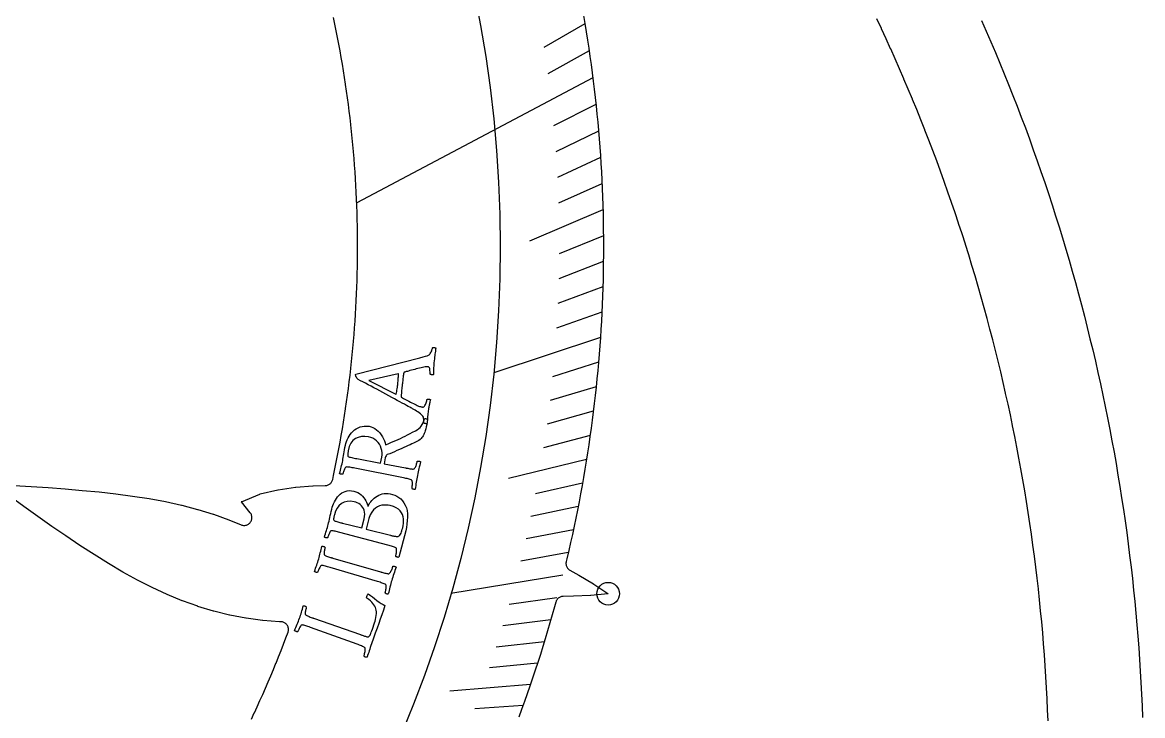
# Model space of a CAD drawing. Header units: millimetres. Extents: x -61 to 61, y -61 to 61.
# Drawn here: x 24.73 to 60.71, y 2.3 to 24.56 of the extents above; entities that cross this region are included whole.
import ezdxf

# ---------------------------------------------------------------- set-up
doc = ezdxf.new("R2010")
doc.units = ezdxf.units.MM
for name, color, linetype in [('CUT_INNER', 6, 'Continuous'), ('CUT_OUTER', 1, 'Continuous'), ('ENGRAVE', 7, 'Continuous'), ('ENGRAVE_FINE', 8, 'Continuous'), ('TEXT', 5, 'Continuous')]:
    doc.layers.add(name, color=color, linetype=linetype)

msp = doc.modelspace()

# ---------------------------------------------------------------- linework, layer by layer
at = {"layer": 'CUT_INNER'}
for points in [[(24.4639, 9.6869), (25.009, 9.6549), (25.0104, 9.6548), (25.5563, 9.617), (26.1023, 9.5753), (26.6472, 9.5292), (26.6486, 9.529), (27.1894, 9.4771), (27.1912, 9.4769), (27.7286, 9.417), (27.7311, 9.4167), (28.2643, 9.3467), (28.2672, 9.3463), (28.7954, 9.264), (28.799, 9.2634), (29.3213, 9.1666), (29.3254, 9.1658), (29.8411, 9.0522), (29.8457, 9.0511), (30.3541, 8.9188), (30.3592, 8.9174), (30.8597, 8.7643), (30.8651, 8.7625), (31.357, 8.5869), (31.3628, 8.5847), (31.7556, 8.4222), (31.7787, 8.414), (31.8025, 8.408), (31.8268, 8.4044), (31.8513, 8.4032), (31.8758, 8.4044), (31.9001, 8.4081), (31.9239, 8.414), (31.947, 8.4223), (31.9692, 8.4328), (31.9902, 8.4455), (32.0099, 8.4601), (32.0281, 8.4766), (32.0445, 8.4948), (32.0591, 8.5145), (32.0717, 8.5355), (32.0822, 8.5577), (32.0904, 8.5808), (32.0964, 8.6047), (32.1, 8.6289), (32.1012, 8.6534), (32.0999, 8.6779), (32.0963, 8.7022), (32.0903, 8.726), (32.082, 8.7491), (32.0715, 8.7713), (32.0589, 8.7923), (32.0443, 8.812), (31.7602, 9.1575), (31.7567, 9.1621), (31.7619, 9.1646), (32.3589, 9.4112), (32.3638, 9.413), (32.3688, 9.4143), (32.9366, 9.5438), (32.9461, 9.5456), (33.5029, 9.628), (33.5108, 9.6289), (34.0592, 9.6743), (34.0667, 9.6747), (34.4571, 9.6837), (34.4809, 9.6854), (34.5044, 9.6893), (34.5275, 9.6955), (34.5498, 9.7038), (34.5713, 9.7143), (34.5916, 9.7267), (34.6107, 9.741), (34.6283, 9.757), (34.6444, 9.7747), (34.6586, 9.7938), (34.671, 9.8142), (34.6814, 9.8357), (34.6897, 9.8581), (34.6958, 9.8811), (34.7231, 10.008), (34.7234, 10.0095), (34.7675, 10.2212), (34.7678, 10.2227), (34.8107, 10.4346), (34.811, 10.4361), (34.8525, 10.6484), (34.8528, 10.6499), (34.893, 10.8623), (34.8933, 10.8639), (34.9322, 11.0766), (34.9325, 11.0781), (34.9701, 11.291), (34.9704, 11.2925), (35.0067, 11.5057), (35.007, 11.5072), (35.042, 11.7206), (35.0422, 11.7221), (35.0759, 11.9357), (35.0761, 11.9373), (35.1085, 12.1511), (35.1088, 12.1526), (35.1398, 12.3666), (35.14, 12.3681), (35.1698, 12.5823), (35.17, 12.5838), (35.1985, 12.7982), (35.1987, 12.7997), (35.2258, 13.0142), (35.226, 13.0158), (35.2518, 13.2305), (35.252, 13.232), (35.2765, 13.4468), (35.2766, 13.4484), (35.2998, 13.6634), (35.3, 13.6649), (35.3218, 13.88), (35.322, 13.8816), (35.3425, 14.0968), (35.3426, 14.0984), (35.3619, 14.3137), (35.362, 14.3153), (35.3799, 14.5308), (35.38, 14.5323), (35.3966, 14.7479), (35.3967, 14.7495), (35.4119, 14.9652), (35.412, 14.9667), (35.426, 15.1825), (35.4261, 15.184), (35.4387, 15.3999), (35.4387, 15.4014), (35.45, 15.6174), (35.4501, 15.6189), (35.46, 15.8349), (35.4601, 15.8365), (35.4687, 16.0525), (35.4688, 16.0541), (35.4761, 16.2702), (35.4761, 16.2717), (35.4821, 16.4879), (35.4821, 16.4894), (35.4868, 16.7056), (35.4868, 16.7072), (35.4901, 16.9234), (35.4901, 16.9249), (35.4921, 17.1412), (35.4921, 17.1427), (35.4928, 17.3589), (35.4928, 17.3605), (35.4921, 17.5767), (35.4921, 17.5782), (35.4901, 17.7945), (35.4901, 17.796), (35.4868, 18.0122), (35.4868, 18.0138), (35.4821, 18.23), (35.4821, 18.2315), (35.4761, 18.4477), (35.4761, 18.4492), (35.4688, 18.6653), (35.4687, 18.6669), (35.4601, 18.8829), (35.46, 18.8845), (35.4501, 19.1005), (35.45, 19.102), (35.4387, 19.318), (35.4387, 19.3195), (35.4261, 19.5354), (35.426, 19.5369), (35.412, 19.7527), (35.4119, 19.7542), (35.3967, 19.9699), (35.3966, 19.9715), (35.38, 20.1871), (35.3799, 20.1886), (35.362, 20.4041), (35.3619, 20.4056), (35.3426, 20.621), (35.3425, 20.6226), (35.322, 20.8378), (35.3218, 20.8394), (35.3, 21.0545), (35.2998, 21.056), (35.2766, 21.271), (35.2765, 21.2726), (35.252, 21.4874), (35.2518, 21.4889), (35.226, 21.7036), (35.2258, 21.7052), (35.1987, 21.9197), (35.1985, 21.9212), (35.17, 22.1356), (35.1698, 22.1371), (35.14, 22.3513), (35.1398, 22.3528), (35.1088, 22.5668), (35.1085, 22.5683), (35.0761, 22.7821), (35.0759, 22.7837), (35.0422, 22.9973), (35.042, 22.9988), (35.007, 23.2122), (35.0067, 23.2137), (34.9704, 23.4269), (34.9701, 23.4284), (34.9325, 23.6413), (34.9322, 23.6428), (34.8933, 23.8555), (34.893, 23.8571), (34.8528, 24.0695), (34.8525, 24.071), (34.811, 24.2832), (34.8107, 24.2848), (34.7678, 24.4967), (34.7675, 24.4982), (34.7234, 24.7099)], [(42.7514, 24.7785), (42.7961, 24.5161), (42.8392, 24.2534), (42.8807, 23.9904), (42.9206, 23.7271), (42.9588, 23.4637), (42.9955, 23.2), (43.0305, 22.936), (43.0639, 22.6719), (43.0957, 22.4076), (43.1258, 22.143), (43.1544, 21.8783), (43.1813, 21.6135), (43.2066, 21.3484), (43.2302, 21.0832), (43.2523, 20.8179), (43.2727, 20.5524), (43.2915, 20.2869), (43.3086, 20.0212), (43.3241, 19.7554), (43.338, 19.4895), (43.3502, 19.2236), (43.3609, 18.9575), (43.3699, 18.6914), (43.3772, 18.4253), (43.3829, 18.1591), (43.387, 17.8929), (43.3895, 17.6267), (43.3903, 17.3605), (43.3895, 17.0942), (43.387, 16.828), (43.383, 16.5618), (43.3772, 16.2956), (43.3699, 16.0295), (43.3609, 15.7634), (43.3503, 15.4974), (43.3381, 15.2314), (43.3242, 14.9655), (43.3087, 14.6997), (43.2916, 14.434), (43.2728, 14.1685), (43.2524, 13.903), (43.2304, 13.6377), (43.2067, 13.3725), (43.1814, 13.1075), (43.1545, 12.8426), (43.126, 12.5779), (43.0959, 12.3134), (43.0641, 12.049), (43.0307, 11.7849), (42.9957, 11.521), (42.959, 11.2573), (42.9208, 10.9938), (42.8809, 10.7305), (42.8394, 10.4675), (42.7963, 10.2048), (42.7516, 9.9424), (42.7053, 9.6802), (42.6574, 9.4183), (42.6079, 9.1567), (42.5567, 8.8954), (42.504, 8.6345), (42.4496, 8.3738), (42.3937, 8.1135), (42.3362, 7.8536), (42.277, 7.594), (42.2163, 7.3348), (42.1939, 7.2415), (42.1893, 7.2172), (42.1871, 7.1925), (42.1874, 7.1678), (42.1901, 7.1432), (42.1953, 7.119), (42.2028, 7.0954), (42.2126, 7.0727), (42.2246, 7.0511), (42.2387, 7.0307), (42.2547, 7.0119), (42.2725, 6.9947), (42.2919, 6.9794), (42.3128, 6.966), (42.6004, 6.8014), (42.6016, 6.8007), (43.0726, 6.5244), (43.079, 6.5205), (43.5372, 6.2134), (43.5414, 6.2102), (43.5359, 6.2094), (42.9873, 6.1546), (42.9798, 6.1541), (42.4342, 6.1325), (42.4329, 6.1324), (42.0939, 6.1226), (42.0695, 6.1207), (42.0454, 6.1164), (42.0218, 6.1098), (41.9989, 6.1009), (41.9771, 6.0898), (41.9564, 6.0766), (41.9372, 6.0614), (41.9195, 6.0445), (41.9035, 6.0258), (41.8895, 6.0058), (41.8775, 5.9844), (41.8676, 5.962), (41.86, 5.9387), (41.8187, 5.7877), (41.7469, 5.5313), (41.6736, 5.2754), (41.5986, 5.0199), (41.5221, 4.7649), (41.4441, 4.5104), (41.3645, 4.2563), (41.2833, 4.0027), (41.2006, 3.7497), (41.1163, 3.4971), (41.0304, 3.2451), (40.9431, 2.9936), (40.8541, 2.7427), (40.7637, 2.4923), (40.6717, 2.2424)], [(57.6734, 2.125), (57.6593, 2.4773), (57.6592, 2.4788), (57.643, 2.8311), (57.6429, 2.8326), (57.6246, 3.1847), (57.6245, 3.1862), (57.6039, 3.5382), (57.6038, 3.5397), (57.5811, 3.8916), (57.581, 3.8931), (57.5562, 4.2448), (57.5561, 4.2464), (57.5291, 4.5979), (57.5289, 4.5994), (57.4998, 4.9508), (57.4996, 4.9523), (57.4683, 5.3035), (57.4682, 5.3051), (57.4347, 5.6561), (57.4345, 5.6576), (57.3989, 6.0084), (57.3987, 6.0099), (57.3609, 6.3604), (57.3608, 6.362), (57.3208, 6.7123), (57.3207, 6.7138), (57.2786, 7.0639), (57.2784, 7.0654), (57.2341, 7.4152), (57.2339, 7.4167), (57.1876, 7.7662), (57.1874, 7.7677), (57.1388, 8.117), (57.1386, 8.1185), (57.088, 8.4674), (57.0877, 8.4689), (57.0349, 8.8175), (57.0347, 8.8191), (56.9798, 9.1673), (56.9795, 9.1689), (56.9224, 9.5168), (56.9222, 9.5183), (56.863, 9.8659), (56.8627, 9.8674), (56.8014, 10.2146), (56.8011, 10.2161), (56.7376, 10.5629), (56.7373, 10.5644), (56.6717, 10.9109), (56.6714, 10.9124), (56.6037, 11.2584), (56.6034, 11.2599), (56.5336, 11.6055), (56.5333, 11.607), (56.4613, 11.9522), (56.461, 11.9537), (56.3869, 12.2984), (56.3866, 12.2999), (56.3104, 12.6441), (56.31, 12.6456), (56.2317, 12.9894), (56.2314, 12.9909), (56.151, 13.3342), (56.1506, 13.3357), (56.0681, 13.6785), (56.0677, 13.68), (55.9831, 14.0222), (55.9827, 14.0237), (55.896, 14.3655), (55.8956, 14.367), (55.8068, 14.7082), (55.8064, 14.7097), (55.7155, 15.0503), (55.7151, 15.0518), (55.6221, 15.3919), (55.6217, 15.3934), (55.5266, 15.7329), (55.5262, 15.7344), (55.4291, 16.0733), (55.4286, 16.0748), (55.3294, 16.4131), (55.329, 16.4146), (55.2276, 16.7523), (55.2272, 16.7538), (55.1238, 17.0909), (55.1234, 17.0923), (55.0179, 17.4288), (55.0174, 17.4302), (54.9099, 17.766), (54.9095, 17.7675), (54.7999, 18.1026), (54.7994, 18.1041), (54.6878, 18.4385), (54.6873, 18.44), (54.5736, 18.7737), (54.5731, 18.7752), (54.4574, 19.1082), (54.4569, 19.1097), (54.3391, 19.442), (54.3386, 19.4435), (54.2188, 19.7751), (54.2183, 19.7765), (54.0964, 20.1074), (54.0959, 20.1088), (53.972, 20.4389), (53.9715, 20.4404), (53.8456, 20.7697), (53.8451, 20.7712), (53.7172, 21.0997), (53.7166, 21.1012), (53.5867, 21.4289), (53.5861, 21.4304), (53.4542, 21.7573), (53.4536, 21.7587), (53.3197, 22.0849), (53.3191, 22.0863), (53.1832, 22.4117), (53.1826, 22.4131), (53.0447, 22.7376), (53.0441, 22.739), (52.9041, 23.0626), (52.9035, 23.064), (52.7616, 23.3868), (52.761, 23.3882), (52.6171, 23.7101), (52.6165, 23.7115), (52.4707, 24.0325), (52.47, 24.0339), (52.3222, 24.354), (52.3216, 24.3554), (52.1718, 24.6746)], [(32.0854, 2.1853), (32.1773, 2.381), (32.1779, 2.3824), (32.2686, 2.5788), (32.2692, 2.5801), (32.3587, 2.777), (32.3593, 2.7784), (32.4476, 2.9758), (32.4482, 2.9773), (32.5352, 3.1752), (32.5358, 3.1766), (32.6216, 3.3751), (32.6222, 3.3765), (32.7068, 3.5755), (32.7074, 3.577), (32.7908, 3.7765), (32.7914, 3.7779), (32.8735, 3.9779), (32.8741, 3.9794), (32.955, 4.1799), (32.9556, 4.1813), (33.0352, 4.3824), (33.0358, 4.3838), (33.1143, 4.5853), (33.1148, 4.5867), (33.192, 4.7887), (33.1926, 4.7902), (33.2604, 4.9709), (33.268, 4.9949), (33.2732, 5.0195), (33.2759, 5.0445), (33.276, 5.0697), (33.2737, 5.0948), (33.2688, 5.1195), (33.2614, 5.1435), (33.2517, 5.1668), (33.2397, 5.1889), (33.2255, 5.2097), (33.2093, 5.229), (33.1913, 5.2465), (33.1716, 5.2622), (33.1504, 5.2757), (33.1279, 5.2871), (33.1044, 5.2962), (33.0801, 5.3028), (33.0553, 5.307), (33.0302, 5.3087), (32.9965, 5.3092), (32.9891, 5.3095), (32.4501, 5.3501), (32.4429, 5.3509), (31.9145, 5.4214), (31.9076, 5.4226), (31.3892, 5.5215), (31.3825, 5.523), (30.8736, 5.6491), (30.8674, 5.6508), (30.3674, 5.8028), (30.3615, 5.8047), (29.8699, 5.9811), (29.8645, 5.9831), (29.3806, 6.1823), (29.3758, 6.1844), (28.8988, 6.4046), (28.8945, 6.4067), (28.4238, 6.6461), (28.4201, 6.6481), (27.9549, 6.9046), (27.9518, 6.9064), (27.4913, 7.1778), (27.4888, 7.1794), (27.0322, 7.4636), (27.0302, 7.4649), (26.5768, 7.7595), (26.5752, 7.7606), (26.1242, 8.0634), (26.123, 8.0642), (25.6743, 8.3731), (25.2255, 8.6874), (24.7781, 9.0055), (24.777, 9.0063), (24.3353, 9.3274)]]:
    msp.add_lwpolyline(points, dxfattribs=at)
at = {"layer": 'CUT_OUTER'}
msp.add_lwpolyline([(55.5379, 24.6191), (55.6879, 24.2779), (55.8359, 23.9357), (55.9817, 23.5927), (56.1254, 23.2487), (56.267, 22.9039), (56.4065, 22.5582), (56.5438, 22.2117), (56.679, 21.8643), (56.8121, 21.5161), (56.9431, 21.1671), (57.0719, 20.8174), (57.1985, 20.4668), (57.323, 20.1154), (57.4454, 19.7633), (57.5656, 19.4105), (57.6836, 19.0569), (57.7994, 18.7026), (57.9131, 18.3476), (58.0246, 17.9919), (58.1339, 17.6355), (58.241, 17.2785), (58.3459, 16.9208), (58.4487, 16.5625), (58.5492, 16.2035), (58.6475, 15.844), (58.7436, 15.4838), (58.8375, 15.1231), (58.9292, 14.7618), (59.0187, 14.3999), (59.1059, 14.0375), (59.1909, 13.6746), (59.2737, 13.3111), (59.3543, 12.9472), (59.4326, 12.5828), (59.5087, 12.2179), (59.5826, 11.8525), (59.6542, 11.4867), (59.7235, 11.1204), (59.7906, 10.7538), (59.8555, 10.3867), (59.9181, 10.0192), (59.9784, 9.6514), (60.0365, 9.2832), (60.0924, 8.9146), (60.1459, 8.5457), (60.1972, 8.1765), (60.2463, 7.807), (60.293, 7.4372), (60.3375, 7.0671), (60.3798, 6.6968), (60.4197, 6.3261), (60.4574, 5.9553), (60.4928, 5.5842), (60.5259, 5.2129), (60.5568, 4.8415), (60.5853, 4.4698), (60.6116, 4.098), (60.6356, 3.726), (60.6573, 3.3539), (60.6768, 2.9816), (60.6939, 2.6093), (60.7088, 2.2368)], dxfattribs=at)
at = {"layer": 'ENGRAVE'}
for points in [[(43.0505, 22.7793), (35.4649, 18.7655)], [(43.292, 14.441), (39.867, 13.2985)], [(42.086, 6.8011), (38.4941, 6.2206)]]:
    msp.add_lwpolyline(points, dxfattribs=at)
for centre, radius in [((0, 17.3597), 40.0734), ((43.5421, 6.21), 0.3645)]:
    msp.add_circle(centre, radius, dxfattribs=at)
at = {"layer": 'ENGRAVE_FINE'}
for points in [[(42.7972, 24.5091), (41.4788, 23.7541)], [(42.9331, 23.6422), (41.6003, 22.9083)], [(43.1499, 21.9207), (41.7899, 21.2298)], [(43.2317, 21.0668), (41.8586, 20.3977)], [(43.2961, 20.2179), (41.9105, 19.5709)], [(43.3435, 19.3744), (41.9457, 18.7496)], [(43.3743, 18.5365), (41.0207, 17.5307)], [(43.3889, 17.7045), (41.9681, 17.1248)], [(43.3876, 16.8788), (41.9559, 16.3218)], [(43.3708, 16.0594), (41.9286, 15.5254)], [(43.3388, 15.2467), (41.8867, 14.7359)], [(43.2308, 13.6423), (41.7599, 13.1781)], [(43.1554, 12.8509), (41.6759, 12.4103)], [(43.0663, 12.067), (41.5786, 11.6501)], [(42.9638, 11.2907), (41.4683, 10.8977)], [(42.8482, 10.5222), (40.3382, 9.9058)], [(42.7199, 9.7617), (41.2103, 9.4167)], [(42.5792, 9.0092), (41.0632, 8.6884)], [(42.4264, 8.2648), (40.9045, 7.9683)], [(42.2619, 7.5288), (40.7346, 7.2567)], [(41.899, 6.0819), (40.3622, 5.8588)], [(41.7013, 5.3712), (40.1604, 5.1728)], [(41.493, 4.6692), (39.9485, 4.4954)], [(41.2746, 3.9758), (39.727, 3.8267)], [(41.0462, 3.2912), (38.4567, 3.0835)], [(40.8083, 2.6153), (39.256, 2.5158)]]:
    msp.add_lwpolyline(points, dxfattribs=at)
at = {"layer": 'TEXT'}
for points in [[(37.2564, 12.151), (37.2509, 12.1541), (37.2345, 12.1633), (37.2071, 12.1786), (37.1687, 12.2), (37.1209, 12.2266), (37.0652, 12.2573), (37.0017, 12.2921), (36.9302, 12.3311), (36.8527, 12.3734), (36.7709, 12.4182), (36.6848, 12.4657), (36.5945, 12.5156), (36.5013, 12.5669), (36.4066, 12.6185), (36.3105, 12.6702), (36.2129, 12.7222), (36.1156, 12.7736), (36.0202, 12.8239), (35.9269, 12.8731), (35.8355, 12.921), (35.7478, 12.967), (35.6655, 13.01), (35.5885, 13.0502), (35.517, 13.0875), (35.5025, 13.0987), (35.4875, 13.1144), (35.4721, 13.1345), (35.4563, 13.159), (35.4424, 13.1839), (35.4329, 13.2054), (35.4278, 13.2233), (35.427, 13.2377), (35.4275, 13.2409), (35.4282, 13.2435), (35.429, 13.2453), (35.43, 13.2465), (35.4312, 13.2476), (35.4327, 13.2494), (35.4346, 13.2518), (35.4367, 13.2549), (37.4986, 13.7864), (37.6001, 13.8148), (37.676, 13.8365), (37.7264, 13.8514), (37.7511, 13.8596), (37.7724, 13.8696), (37.7927, 13.8844), (37.812, 13.9039), (37.8303, 13.9282), (37.847, 13.9549), (37.8615, 13.9819), (37.8739, 14.009), (37.8841, 14.0364), (37.8921, 14.0614), (37.8981, 14.0815), (37.9019, 14.0966), (37.9036, 14.1068), (37.915, 14.1124), (37.9288, 14.1154), (37.945, 14.1157), (37.9636, 14.1134), (37.9814, 14.1099), (37.9952, 14.1068), (38.0049, 14.104), (38.0105, 14.1015), (38.0021, 14.047), (37.9941, 13.9955), (37.9865, 13.9468), (37.9794, 13.901), (37.9726, 13.8544), (37.9661, 13.8035), (37.9598, 13.7481), (37.9537, 13.6883), (37.9479, 13.6252), (37.9432, 13.5676), (37.9398, 13.5155), (37.9376, 13.4689), (37.9357, 13.4222), (37.9335, 13.3699), (37.9309, 13.3121), (37.9278, 13.2486), (37.918, 13.243), (37.9057, 13.2398), (37.8907, 13.2391), (37.8731, 13.2409), (37.8557, 13.2446), (37.8414, 13.2497), (37.8301, 13.2562), (37.8218, 13.264), (37.8231, 13.2839), (37.8233, 13.3088), (37.8223, 13.3387), (37.8201, 13.3736), (37.8164, 13.4081), (37.8109, 13.437), (37.8035, 13.4602), (37.7944, 13.4777), (37.7861, 13.4854), (37.7747, 13.4914), (37.7603, 13.4958), (37.7428, 13.4986), (37.7225, 13.4991), (37.696, 13.497), (37.6633, 13.4925), (37.6243, 13.4855), (37.5807, 13.4765), (37.5344, 13.4662), (37.4853, 13.4544), (37.4333, 13.4414), (37.3804, 13.4276), (37.3281, 13.4139), (37.2766, 13.4001), (37.2258, 13.3862), (37.1775, 13.373), (37.1337, 13.3611), (37.0944, 13.3503), (37.0595, 13.3408), (37.0309, 13.3331), (37.0105, 13.3275), (36.9982, 13.3242), (36.9941, 13.3231), (36.9936, 13.3227), (36.992, 13.3214), (36.9894, 13.3193), (36.9857, 13.3164), (36.982, 13.3129), (36.9792, 13.3094), (36.9773, 13.3058), (36.9764, 13.3021), (36.9715, 13.2723), (36.9666, 13.2392), (36.9618, 13.2027), (36.9571, 13.1629), (36.9524, 13.1221), (36.9479, 13.0827), (36.9434, 13.0447), (36.9392, 13.0082), (36.938, 12.9988), (36.9369, 12.9893), (36.9358, 12.9799), (36.9347, 12.9705), (36.9336, 12.9613), (36.9326, 12.9526), (36.9316, 12.9443), (36.9306, 12.9365), (36.9242, 12.8821), (36.9184, 12.8319), (36.9134, 12.7859), (36.909, 12.7441), (36.905, 12.7015), (36.9009, 12.6532), (36.8967, 12.5992), (36.8925, 12.5394), (36.8926, 12.5372), (36.8933, 12.5345), (36.8947, 12.5312), (36.8967, 12.5274), (36.8987, 12.5237), (36.9002, 12.5212), (36.9011, 12.5196), (36.9014, 12.5191), (36.9059, 12.5167), (36.9194, 12.5095), (36.9419, 12.4976), (36.9734, 12.4808), (37.0111, 12.4607), (37.0522, 12.4387), (37.0966, 12.4147), (37.1443, 12.3888), (37.193, 12.3626), (37.2401, 12.3378), (37.2857, 12.3143), (37.3299, 12.2922), (37.3732, 12.2704), (37.4131, 12.2522), (37.4497, 12.2376), (37.4829, 12.2266), (37.5129, 12.2182), (37.5397, 12.2115), (37.5633, 12.2064), (37.5838, 12.203), (37.6041, 12.204), (37.6232, 12.2127), (37.6413, 12.2292), (37.6582, 12.2535), (37.6735, 12.282), (37.6867, 12.3113), (37.6978, 12.3414), (37.7069, 12.3723), (37.714, 12.4006), (37.7193, 12.423), (37.7229, 12.4396), (37.7248, 12.4502), (37.7311, 12.4531), (37.7413, 12.4549), (37.7555, 12.4558), (37.7737, 12.4556), (37.7924, 12.4544), (37.8084, 12.4521), (37.8216, 12.4487), (37.8319, 12.4442), (37.8254, 12.409), (37.8192, 12.3766), (37.8134, 12.3468), (37.8078, 12.3197), (37.8025, 12.2939), (37.7971, 12.2681), (37.7916, 12.2423), (37.7862, 12.2165), (37.7807, 12.1886), (37.7751, 12.1566), (37.7694, 12.1204), (37.7635, 12.0801), (37.7581, 12.0393), (37.7535, 12.0019), (37.7498, 11.9678), (37.7471, 11.9369), (37.7448, 11.9077), (37.7425, 11.8786), (37.7402, 11.8494), (37.7379, 11.8202), (37.7352, 11.7891), (37.732, 11.7542), (37.7281, 11.7154), (37.7237, 11.6727), (37.7174, 11.6702), (37.7072, 11.6693), (37.6932, 11.6699), (37.6753, 11.6721), (37.6568, 11.6754), (37.6411, 11.6793), (37.6281, 11.6837), (37.6179, 11.6887), (37.6199, 11.7091), (37.6206, 11.7359), (37.6201, 11.7689), (37.6183, 11.8083), (37.6141, 11.8476), (37.6062, 11.8802), (37.5946, 11.9063), (37.5795, 11.9258), (37.5465, 11.9588), (37.511, 11.9899), (37.4731, 12.0191), (37.4327, 12.0464), (37.3905, 12.0728), (37.347, 12.099), (37.3023, 12.125), (37.2564, 12.151)], [(35.8598, 13.0574), (36.7212, 12.6152), (36.7217, 12.6152), (36.7232, 12.6154), (36.7256, 12.6157), (36.729, 12.6161), (36.7325, 12.6167), (36.735, 12.6177), (36.7366, 12.619), (36.7373, 12.6207), (36.7439, 12.6579), (36.7507, 12.6986), (36.7576, 12.7429), (36.7646, 12.7907), (36.7713, 12.8379), (36.7771, 12.8802), (36.782, 12.9176), (36.786, 12.9501), (36.7908, 12.9922), (36.7948, 13.0323), (36.7981, 13.0704), (36.8006, 13.1064), (36.8028, 13.1422), (36.8051, 13.1796), (36.8076, 13.2187), (36.8103, 13.2595), (36.81, 13.2629), (36.8086, 13.2658), (36.8058, 13.2682), (36.8018, 13.2699), (36.7977, 13.2712), (36.7948, 13.2721), (36.7931, 13.2727), (36.7925, 13.2728)], [(35.102, 10.9777), (35.1154, 11.0368), (35.134, 11.0959), (35.1579, 11.1551), (35.1869, 11.2143), (35.2207, 11.272), (35.2587, 11.3264), (35.3008, 11.3778), (35.3472, 11.4259), (35.3977, 11.4696), (35.4523, 11.5073), (35.5109, 11.5392), (35.5736, 11.5652), (35.6401, 11.5837), (35.7103, 11.5934), (35.7841, 11.5941), (35.8615, 11.5859), (35.9263, 11.5709), (35.9888, 11.547), (36.0488, 11.5143), (36.1064, 11.4727), (36.1604, 11.4243), (36.2098, 11.3714), (36.2545, 11.3138), (36.2944, 11.2517), (36.3286, 11.1871), (36.3558, 11.1225), (36.3761, 11.0577), (36.3896, 10.9928), (36.4772, 11.0268), (36.5614, 11.0608), (36.642, 11.0945), (36.7192, 11.1281), (36.7946, 11.1622), (36.8699, 11.1974), (36.9451, 11.2338), (37.0202, 11.2713), (37.0972, 11.3107), (37.1781, 11.3525), (37.263, 11.3968), (37.3519, 11.4437), (37.4079, 11.4768), (37.4575, 11.5127), (37.5007, 11.5514), (37.5376, 11.5929), (37.5692, 11.64), (37.5966, 11.6953), (37.6199, 11.7589), (37.639, 11.8308), (37.6492, 11.8357), (37.6622, 11.8372), (37.6781, 11.8354), (37.6969, 11.8302), (37.715, 11.8238), (37.729, 11.8186), (37.7387, 11.8144), (37.7443, 11.8114), (37.7301, 11.7211), (37.7152, 11.639), (37.6997, 11.5652), (37.6836, 11.4996), (37.6676, 11.4424), (37.652, 11.3937), (37.6371, 11.3536), (37.6227, 11.322), (37.6107, 11.3023), (37.5959, 11.2791), (37.5784, 11.2524), (37.5581, 11.2222), (37.5333, 11.1911), (37.5022, 11.1616), (37.4647, 11.1336), (37.421, 11.1072), (37.4001, 11.0965), (37.3713, 11.0822), (37.3346, 11.0644), (37.2901, 11.043), (37.239, 11.0189), (37.1827, 10.9928), (37.1212, 10.9648), (37.0544, 10.9349), (36.9839, 10.9036), (36.911, 10.8714), (36.8357, 10.8384), (36.7579, 10.8045), (36.6795, 10.7706), (36.6018, 10.7378), (36.5251, 10.706), (36.4491, 10.6751), (36.4261, 10.6606), (36.4074, 10.6385), (36.3932, 10.609), (36.3834, 10.5719), (36.3476, 10.3825), (37.0306, 10.2514), (37.0362, 10.2503), (37.0418, 10.2492), (37.0475, 10.2482), (37.0531, 10.2471), (37.0587, 10.246), (37.0644, 10.2449), (37.07, 10.2438), (37.0756, 10.2428), (37.1105, 10.2362), (37.1437, 10.2302), (37.1754, 10.2247), (37.2054, 10.2198), (37.2335, 10.216), (37.2593, 10.2139), (37.2827, 10.2135), (37.3037, 10.2148), (37.3141, 10.2197), (37.3252, 10.2304), (37.3368, 10.2469), (37.3491, 10.2693), (37.3612, 10.2952), (37.3722, 10.3222), (37.3823, 10.3505), (37.3913, 10.3799), (37.399, 10.4076), (37.4051, 10.4306), (37.4096, 10.4491), (37.4125, 10.4628), (37.4224, 10.4663), (37.4349, 10.4681), (37.4499, 10.4682), (37.4676, 10.4665), (37.485, 10.4632), (37.4991, 10.4583), (37.5101, 10.4517), (37.5178, 10.4435), (37.5036, 10.3873), (37.4898, 10.3323), (37.4764, 10.2785), (37.4634, 10.2258), (37.4508, 10.1733), (37.4387, 10.12), (37.4271, 10.0659), (37.416, 10.0109), (37.4057, 9.9571), (37.396, 9.9028), (37.3868, 9.8478), (37.3782, 9.7922), (37.3698, 9.736), (37.3615, 9.6793), (37.3532, 9.6221), (37.345, 9.5644), (37.3348, 9.5597), (37.3222, 9.5577), (37.3072, 9.5585), (37.2899, 9.562), (37.2729, 9.5672), (37.259, 9.5729), (37.2481, 9.5793), (37.2403, 9.5863), (37.2428, 9.6001), (37.2456, 9.6189), (37.2487, 9.6425), (37.252, 9.6711), (37.2548, 9.7019), (37.2563, 9.7322), (37.2564, 9.762), (37.2552, 9.7913), (37.2524, 9.8173), (37.2479, 9.8369), (37.2415, 9.8501), (37.2334, 9.8571), (37.2107, 9.8687), (37.1843, 9.8793), (37.1543, 9.8889), (37.1207, 9.8975), (37.0846, 9.9057), (37.047, 9.9138), (37.008, 9.922), (36.9675, 9.9303), (35.4045, 10.2407), (35.3638, 10.2487), (35.3243, 10.2563), (35.2859, 10.2635), (35.2487, 10.2701), (35.2135, 10.2754), (35.1816, 10.2785), (35.1529, 10.2792), (35.1274, 10.2777), (35.1159, 10.275), (35.1046, 10.266), (35.0934, 10.2507), (35.0824, 10.229), (35.0718, 10.2039), (35.0618, 10.1782), (35.0524, 10.1519), (35.0436, 10.125), (35.0358, 10.0999), (35.0297, 10.079), (35.025, 10.0621), (35.022, 10.0493), (35.0121, 10.0464), (34.9997, 10.0451), (34.9846, 10.0456), (34.967, 10.0477), (34.9498, 10.0515), (34.9357, 10.0566), (34.9249, 10.0632), (34.9173, 10.0712), (34.9303, 10.1239), (34.9434, 10.176), (34.9564, 10.2273), (34.9695, 10.278), (34.9823, 10.3282), (34.9941, 10.3785), (35.0052, 10.4286), (35.0154, 10.4787), (35.0256, 10.5316), (35.0355, 10.5866), (35.0453, 10.6437), (35.0549, 10.703), (35.065, 10.7654), (35.0762, 10.832), (35.0886, 10.9027), (35.102, 10.9777)], [(35.8402, 11.2472), (35.7237, 11.2589), (35.6154, 11.2532), (35.5152, 11.2302), (35.4232, 11.1898), (35.3429, 11.1288), (35.278, 11.0438), (35.2285, 10.9346), (35.1939, 10.8012), (35.1907, 10.7829), (35.1872, 10.7602), (35.1833, 10.7331), (35.1791, 10.7017), (35.1768, 10.6714), (35.1785, 10.6474), (35.1844, 10.6299), (35.1944, 10.6188), (35.213, 10.6086), (35.2378, 10.5988), (35.2687, 10.5895), (35.3058, 10.5806), (35.3461, 10.5721), (35.3867, 10.5637), (35.4276, 10.5555), (35.4687, 10.5475), (36.235, 10.4041), (36.2714, 10.5966), (36.2802, 10.6669), (36.2803, 10.7371), (36.2718, 10.8072), (36.2546, 10.877), (36.2293, 10.9444), (36.1962, 11.0071), (36.1554, 11.065), (36.1069, 11.1182), (36.051, 11.1643), (35.9879, 11.2012), (35.9176, 11.2288), (35.8402, 11.2472)], [(34.6663, 8.9256), (34.6823, 8.984), (34.7019, 9.0425), (34.7251, 9.1011), (34.7519, 9.1599), (34.7822, 9.2169), (34.816, 9.2703), (34.8533, 9.3203), (34.8941, 9.3666), (34.9388, 9.4083), (34.9876, 9.4438), (35.0407, 9.4734), (35.098, 9.497), (35.1598, 9.5128), (35.2263, 9.5192), (35.2975, 9.5161), (35.3735, 9.5035), (35.44, 9.4846), (35.5015, 9.4585), (35.5579, 9.4251), (35.6093, 9.3844), (35.6552, 9.3392), (35.6953, 9.2924), (35.7296, 9.2439), (35.7581, 9.1937), (35.7812, 9.1448), (35.7994, 9.1001), (35.8126, 9.0596), (35.8208, 9.0234), (35.8236, 9.0184), (35.827, 9.0162), (35.831, 9.0167), (35.8357, 9.0199), (35.8479, 9.0533), (35.8653, 9.0883), (35.8879, 9.125), (35.9158, 9.1635), (35.9485, 9.2022), (35.9856, 9.2398), (36.0269, 9.2762), (36.0727, 9.3115), (36.1221, 9.3439), (36.1746, 9.3716), (36.2301, 9.3946), (36.2888, 9.4129), (36.3499, 9.4251), (36.4127, 9.4296), (36.4773, 9.4265), (36.5436, 9.4157), (36.6199, 9.3956), (36.6919, 9.3693), (36.7596, 9.3367), (36.823, 9.2979), (36.8817, 9.2511), (36.9353, 9.1947), (36.9838, 9.1287), (37.0271, 9.0529), (37.0609, 8.9703), (37.0841, 8.8789), (37.0965, 8.7789), (37.0981, 8.6702), (37.0916, 8.558), (37.0801, 8.4475), (37.0634, 8.3386), (37.0417, 8.2314), (36.8223, 7.3829), (36.8118, 7.3788), (36.7991, 7.3776), (36.7842, 7.3792), (36.7671, 7.3838), (36.7504, 7.3899), (36.7369, 7.3965), (36.7264, 7.4035), (36.719, 7.4109), (36.7223, 7.4246), (36.7262, 7.4431), (36.7307, 7.4666), (36.7357, 7.4949), (36.7403, 7.5254), (36.7436, 7.5556), (36.7454, 7.5853), (36.746, 7.6147), (36.7447, 7.6408), (36.7413, 7.6606), (36.7358, 7.6742), (36.7281, 7.6816), (36.706, 7.6946), (36.6803, 7.7067), (36.651, 7.7181), (36.6179, 7.7286), (36.5824, 7.7389), (36.5453, 7.7492), (36.5068, 7.7597), (36.4669, 7.7704), (34.9258, 8.1756), (34.8857, 8.186), (34.8467, 8.1959), (34.8088, 8.2053), (34.772, 8.2142), (34.7372, 8.2215), (34.7055, 8.2264), (34.6769, 8.2289), (34.6514, 8.2289), (34.6397, 8.2268), (34.6279, 8.2185), (34.6158, 8.2038), (34.6036, 8.1829), (34.5915, 8.1583), (34.5799, 8.1329), (34.5689, 8.1067), (34.5583, 8.0796), (34.5488, 8.0542), (34.5413, 8.0331), (34.5356, 8.0162), (34.5318, 8.0035), (34.5218, 8.0011), (34.5092, 8.0006), (34.4943, 8.002), (34.4768, 8.0052), (34.4598, 8.0099), (34.4461, 8.0159), (34.4356, 8.0231), (34.4285, 8.0315), (34.4447, 8.0835), (34.4609, 8.135), (34.4771, 8.186), (34.4933, 8.2366), (34.5092, 8.2868), (34.5241, 8.3368), (34.5382, 8.3866), (34.5514, 8.4361), (34.5646, 8.4882), (34.5776, 8.5422), (34.5906, 8.5981), (34.6035, 8.6559), (34.617, 8.7168), (34.632, 8.7821), (34.6484, 8.8516), (34.6663, 8.9256)], [(35.6302, 8.3202), (35.7037, 8.6152), (35.7184, 8.6925), (35.7231, 8.764), (35.718, 8.8296), (35.7029, 8.8893), (35.68, 8.9432), (35.651, 8.9914), (35.616, 9.034), (35.5749, 9.071), (35.5299, 9.1024), (35.4828, 9.1283), (35.4337, 9.1486), (35.3826, 9.1634), (35.2663, 9.1805), (35.1594, 9.1759), (35.0619, 9.1496), (34.9738, 9.1018), (34.897, 9.0356), (34.8339, 8.954), (34.7841, 8.8568), (34.7476, 8.744), (34.7433, 8.7259), (34.7385, 8.7034), (34.733, 8.6767), (34.727, 8.6456), (34.7228, 8.6154), (34.7232, 8.5914), (34.728, 8.5735), (34.7374, 8.5618), (34.7531, 8.5528), (34.7732, 8.5438), (34.7978, 8.5348), (34.8268, 8.5259), (34.8586, 8.5171), (34.8913, 8.5082), (34.925, 8.4993), (34.9597, 8.4903), (34.9669, 8.4885), (34.9736, 8.4868), (34.9799, 8.4852), (34.9857, 8.4838), (34.9912, 8.4823), (34.9968, 8.4809), (35.0023, 8.4795), (35.0079, 8.4781)], [(35.7672, 8.2855), (36.5525, 8.0863), (36.5672, 8.0826), (36.5855, 8.0784), (36.6073, 8.0735), (36.6326, 8.0679), (36.6594, 8.0625), (36.6857, 8.0579), (36.7115, 8.0543), (36.7368, 8.0515), (36.7598, 8.0499), (36.7788, 8.0498), (36.7937, 8.0513), (36.8045, 8.0543), (36.8304, 8.0719), (36.8531, 8.0945), (36.8726, 8.1223), (36.889, 8.1551), (36.9034, 8.1924), (36.9173, 8.2335), (36.9306, 8.2786), (36.9434, 8.3276), (36.9577, 8.3976), (36.9667, 8.4683), (36.9702, 8.5394), (36.9683, 8.611), (36.9583, 8.6812), (36.9372, 8.7482), (36.9053, 8.8118), (36.8625, 8.8722), (36.8065, 8.9266), (36.7351, 8.9726), (36.6482, 9.0101), (36.546, 9.0393), (36.4769, 9.0516), (36.4075, 9.0571), (36.3378, 9.056), (36.2677, 9.0481), (36.1989, 9.0304), (36.1326, 8.9999), (36.069, 8.9565), (36.0079, 8.9004), (35.9514, 8.8285), (35.9016, 8.738), (35.8582, 8.6289), (35.8212, 8.5011)], [(34.2455, 7.3261), (34.2599, 7.3766), (34.2733, 7.4267), (34.2858, 7.4763), (34.2973, 7.5254), (34.3086, 7.5749), (34.3204, 7.6254), (34.3326, 7.6769), (34.3453, 7.7295), (34.3557, 7.7331), (34.3684, 7.734), (34.3832, 7.732), (34.4002, 7.7274), (34.4169, 7.7212), (34.4304, 7.7147), (34.4409, 7.7078), (34.4483, 7.7007), (34.4451, 7.6878), (34.4413, 7.6704), (34.437, 7.6483), (34.432, 7.6217), (34.4273, 7.5932), (34.4235, 7.5653), (34.4206, 7.5381), (34.4186, 7.5116), (34.4185, 7.4879), (34.4213, 7.469), (34.4269, 7.455), (34.4355, 7.4459), (34.4539, 7.4355), (34.4753, 7.4253), (34.4998, 7.4155), (34.5274, 7.406), (34.5573, 7.3966), (34.5886, 7.387), (34.6213, 7.3772), (34.6554, 7.3672), (34.6609, 7.3656), (34.6664, 7.364), (34.672, 7.3625), (34.6775, 7.3609), (34.683, 7.3593), (34.6885, 7.3577), (34.694, 7.3561), (34.6995, 7.3545), (36.2306, 6.913), (36.2361, 6.9114), (36.2416, 6.9099), (36.2472, 6.9083), (36.2527, 6.9067), (36.2582, 6.9051), (36.2637, 6.9035), (36.2692, 6.9019), (36.2747, 6.9003), (36.3088, 6.8906), (36.3414, 6.8816), (36.3724, 6.8733), (36.4019, 6.8657), (36.4295, 6.8593), (36.455, 6.8549), (36.4782, 6.8524), (36.4993, 6.8517), (36.5101, 6.8557), (36.5221, 6.8653), (36.5352, 6.8807), (36.5495, 6.9019), (36.5638, 6.9265), (36.5773, 6.9525), (36.5899, 6.9797), (36.6016, 7.0082), (36.6118, 7.035), (36.6199, 7.0575), (36.6261, 7.0754), (36.6302, 7.0889), (36.6404, 7.0914), (36.653, 7.0921), (36.668, 7.0908), (36.6854, 7.0875), (36.7024, 7.0826), (36.716, 7.0764), (36.7263, 7.0689), (36.7333, 7.06), (36.714, 7.0053), (36.6953, 6.9518), (36.6771, 6.8994), (36.6593, 6.8482), (36.642, 6.7971), (36.6251, 6.7451), (36.6086, 6.6922), (36.5926, 6.6385), (36.5775, 6.5859), (36.5629, 6.5326), (36.5487, 6.4787), (36.535, 6.4241), (36.5216, 6.3689), (36.5082, 6.3132), (36.4947, 6.257), (36.4813, 6.2003), (36.4707, 6.1965), (36.4579, 6.1957), (36.4431, 6.1979), (36.4261, 6.2029), (36.4097, 6.2096), (36.3964, 6.2166), (36.3861, 6.2239), (36.379, 6.2316), (36.3827, 6.2451), (36.3872, 6.2636), (36.3925, 6.2869), (36.3984, 6.315), (36.404, 6.3454), (36.4082, 6.3754), (36.411, 6.4051), (36.4125, 6.4344), (36.4121, 6.4605), (36.4093, 6.4804), (36.4042, 6.4942), (36.3968, 6.5019), (36.3752, 6.5155), (36.3499, 6.5285), (36.3209, 6.5408), (36.2882, 6.5524), (36.253, 6.5638), (36.2163, 6.5754), (36.1782, 6.5871), (36.1386, 6.599), (34.6114, 7.0538), (34.5716, 7.0655), (34.5329, 7.0766), (34.4954, 7.0872), (34.4588, 7.0973), (34.4244, 7.1057), (34.3929, 7.1116), (34.3643, 7.115), (34.3388, 7.1158), (34.3271, 7.1142), (34.315, 7.1062), (34.3025, 7.092), (34.2896, 7.0714), (34.2767, 7.0472), (34.2643, 7.0222), (34.2524, 6.9964), (34.2409, 6.9696), (34.2307, 6.9446), (34.2225, 6.9237), (34.2162, 6.907), (34.212, 6.8944), (34.2019, 6.8924), (34.1894, 6.8923), (34.1745, 6.8941), (34.1571, 6.8979), (34.1403, 6.9032), (34.1267, 6.9096), (34.1165, 6.9171), (34.1097, 6.9257), (34.1275, 6.9772), (34.1453, 7.0281), (34.1632, 7.0786), (34.1811, 7.1287), (34.1985, 7.1783), (34.2151, 7.2278), (34.2308, 7.2771), (34.2455, 7.3261)], [(35.5872, 4.896), (35.5913, 4.8946), (35.5962, 4.8929), (35.6021, 4.8908), (35.6088, 4.8885), (35.6263, 4.8823), (35.6463, 4.8753), (35.6687, 4.8675), (35.6936, 4.8588), (35.7193, 4.85), (35.7439, 4.8422), (35.7677, 4.8351), (35.7904, 4.829), (35.8106, 4.8244), (35.8266, 4.8224), (35.8384, 4.8229), (35.8461, 4.8259), (35.8642, 4.8413), (35.8806, 4.8596), (35.8952, 4.8808), (35.908, 4.905), (35.9209, 4.9345), (35.9357, 4.9719), (35.9523, 5.0171), (35.9709, 5.0701), (36.0393, 5.2723), (36.0555, 5.3255), (36.0695, 5.3824), (36.0813, 5.4427), (36.0909, 5.5065), (36.0966, 5.5696), (36.0968, 5.6275), (36.0914, 5.6803), (36.0806, 5.7279), (36.0651, 5.7688), (36.0447, 5.81), (36.0194, 5.8514), (35.9891, 5.8931), (35.9523, 5.9353), (35.9078, 5.9781), (35.8554, 6.0215), (35.7952, 6.0655), (35.7875, 6.0745), (35.784, 6.0871), (35.7846, 6.1035), (35.7894, 6.1236), (35.8002, 6.1533), (35.812, 6.1767), (35.8249, 6.1937), (35.8387, 6.2045), (35.9047, 6.1552), (35.9725, 6.1039), (36.0421, 6.0507), (36.1136, 5.9954), (36.1839, 5.9427), (36.2499, 5.8971), (36.3116, 5.8586), (36.3691, 5.8272), (36.3219, 5.681), (36.2734, 5.5358), (36.2235, 5.3915), (36.1723, 5.2482), (36.1191, 5.1007), (36.063, 4.944), (36.0039, 4.7779), (35.9417, 4.6027), (35.9204, 4.5419), (35.9008, 4.484), (35.883, 4.4291), (35.8669, 4.3772), (35.8512, 4.3264), (35.8343, 4.2751), (35.8164, 4.223), (35.7975, 4.1703), (35.7866, 4.1672), (35.7739, 4.1671), (35.7592, 4.1701), (35.7425, 4.1761), (35.7265, 4.1837), (35.7136, 4.1914), (35.7038, 4.1993), (35.6971, 4.2073), (35.7016, 4.2207), (35.7071, 4.2388), (35.7136, 4.2618), (35.7211, 4.2895), (35.7284, 4.3195), (35.7343, 4.3493), (35.7388, 4.3788), (35.7419, 4.408), (35.7429, 4.434), (35.7413, 4.4541), (35.737, 4.4682), (35.73, 4.4762), (35.7092, 4.4911), (35.6847, 4.5054), (35.6564, 4.5193), (35.6244, 4.5328), (35.5899, 4.5461), (35.5539, 4.5597), (35.5165, 4.5736), (35.4777, 4.5877), (33.9784, 5.1274), (33.9393, 5.1413), (33.9014, 5.1547), (33.8644, 5.1673), (33.8285, 5.1794), (33.7946, 5.1898), (33.7635, 5.1975), (33.7352, 5.2024), (33.7097, 5.2047), (33.6979, 5.2037), (33.6854, 5.1965), (33.6721, 5.1829), (33.6581, 5.1631), (33.6439, 5.1397), (33.6301, 5.1154), (33.6167, 5.0903), (33.6038, 5.0642), (33.5922, 5.0398), (33.5828, 5.0194), (33.5756, 5.0031), (33.5707, 4.9908), (33.5605, 4.9893), (33.548, 4.9899), (33.5332, 4.9926), (33.5161, 4.9973), (33.4996, 5.0035), (33.4864, 5.0107), (33.4767, 5.0187), (33.4703, 5.0278), (33.491, 5.0781), (33.5117, 5.128), (33.5323, 5.1774), (33.553, 5.2264), (33.5732, 5.275), (33.5925, 5.3234), (33.6109, 5.3718), (33.6284, 5.4199), (33.6456, 5.4695), (33.6618, 5.5187), (33.6771, 5.5675), (33.6913, 5.616), (33.7054, 5.6647), (33.7199, 5.7145), (33.735, 5.7653), (33.7507, 5.8171), (33.7613, 5.8201), (33.7739, 5.8202), (33.7886, 5.8174), (33.8054, 5.8118), (33.8216, 5.8047), (33.8348, 5.7975), (33.8449, 5.79), (33.8519, 5.7824), (33.8479, 5.7698), (33.8432, 5.7526), (33.8376, 5.7309), (33.8312, 5.7046), (33.8249, 5.6763), (33.8195, 5.6487), (33.8151, 5.6217), (33.8116, 5.5954), (33.8102, 5.5717), (33.8119, 5.5527), (33.8168, 5.5384), (33.8248, 5.5288), (33.8426, 5.5174), (33.8634, 5.5061), (33.8873, 5.4949), (33.9143, 5.4839), (33.9436, 5.4728), (33.9743, 5.4614), (34.0064, 5.4498), (34.04, 5.4379), (34.0454, 5.436), (34.0508, 5.4341), (34.0562, 5.4322), (34.0616, 5.4303), (34.067, 5.4284), (34.0724, 5.4265), (34.0778, 5.4246), (34.0833, 5.4228)]]:
    msp.add_lwpolyline(points, close=True, dxfattribs=at)

doc.saveas('drawing.dxf')
